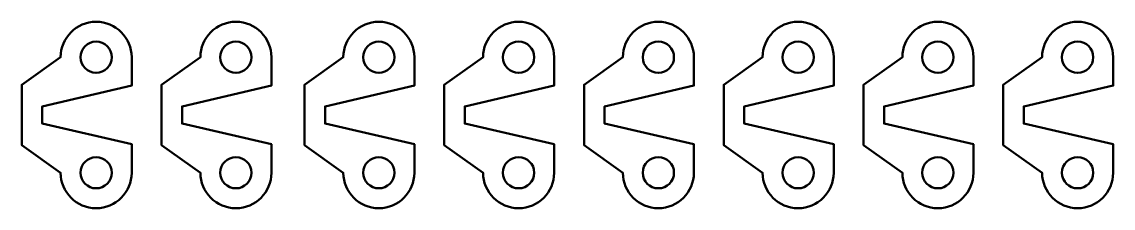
# Model space of a CAD drawing. Header units: inches. Extents: x 247 to 2765, y -1897 to -1110.
# Drawn here: x 1476.3 to 1553.1, y -1189.6 to -1176.5 of the extents above; entities that cross this region are included whole.
import ezdxf

# ---------------------------------------------------------------- set-up
doc = ezdxf.new("R2010")
doc.units = ezdxf.units.IN
doc.header["$MEASUREMENT"] = 0
doc.layers.add('Layer 1', color=7, linetype='Continuous')

msp = doc.modelspace()

# ---------------------------------------------------------------- linework, layer by layer
at = {"layer": 'Layer 1', "color": 18, "lineweight": 50, "true_color": 0x010101}
for points, knots in [([(1481.57, -1176.515), (1480.192, -1176.515), (1479.07, -1177.636), (1479.07, -1179.014), (1479.07, -1179.014), (1476.342, -1180.952), (1476.342, -1180.952), (1476.342, -1180.952), (1476.342, -1185.204), (1476.342, -1185.204), (1476.342, -1185.204), (1479.07, -1187.15), (1479.07, -1187.15), (1479.07, -1188.528), (1480.192, -1189.65), (1481.57, -1189.65), (1482.948, -1189.65), (1484.07, -1188.528), (1484.07, -1187.15), (1484.07, -1187.15), (1484.07, -1185.138), (1484.07, -1185.138), (1484.07, -1185.138), (1477.784, -1183.682), (1477.784, -1183.682), (1477.784, -1183.682), (1477.784, -1182.473), (1477.784, -1182.473), (1477.784, -1182.473), (1484.07, -1181.009), (1484.07, -1181.009), (1484.07, -1181.009), (1484.07, -1179.015), (1484.07, -1179.015), (1484.07, -1177.636), (1482.948, -1176.515), (1481.57, -1176.515)], [0, 0, 0, 0, 1, 1, 1, 2, 2, 2, 3, 3, 3, 4, 4, 4, 5, 5, 5, 6, 6, 6, 7, 7, 7, 8, 8, 8, 9, 9, 9, 10, 10, 10, 11, 11, 11, 12, 12, 12, 12]), ([(1491.401, -1176.515), (1490.023, -1176.515), (1488.901, -1177.636), (1488.901, -1179.014), (1488.901, -1179.014), (1486.173, -1180.952), (1486.173, -1180.952), (1486.173, -1180.952), (1486.173, -1185.204), (1486.173, -1185.204), (1486.173, -1185.204), (1488.901, -1187.15), (1488.901, -1187.15), (1488.901, -1188.528), (1490.023, -1189.65), (1491.401, -1189.65), (1492.78, -1189.65), (1493.902, -1188.528), (1493.902, -1187.15), (1493.902, -1187.15), (1493.902, -1185.138), (1493.902, -1185.138), (1493.902, -1185.138), (1487.615, -1183.682), (1487.615, -1183.682), (1487.615, -1183.682), (1487.615, -1182.473), (1487.615, -1182.473), (1487.615, -1182.473), (1493.902, -1181.009), (1493.902, -1181.009), (1493.902, -1181.009), (1493.902, -1179.015), (1493.902, -1179.015), (1493.902, -1177.636), (1492.78, -1176.515), (1491.401, -1176.515)], [0, 0, 0, 0, 1, 1, 1, 2, 2, 2, 3, 3, 3, 4, 4, 4, 5, 5, 5, 6, 6, 6, 7, 7, 7, 8, 8, 8, 9, 9, 9, 10, 10, 10, 11, 11, 11, 12, 12, 12, 12]), ([(1501.457, -1176.515), (1500.078, -1176.515), (1498.957, -1177.636), (1498.957, -1179.014), (1498.957, -1179.014), (1496.229, -1180.952), (1496.229, -1180.952), (1496.229, -1180.952), (1496.229, -1185.204), (1496.229, -1185.204), (1496.229, -1185.204), (1498.957, -1187.15), (1498.957, -1187.15), (1498.957, -1188.528), (1500.078, -1189.65), (1501.457, -1189.65), (1502.835, -1189.65), (1503.957, -1188.528), (1503.957, -1187.15), (1503.957, -1187.15), (1503.957, -1185.138), (1503.957, -1185.138), (1503.957, -1185.138), (1497.671, -1183.682), (1497.671, -1183.682), (1497.671, -1183.682), (1497.671, -1182.473), (1497.671, -1182.473), (1497.671, -1182.473), (1503.957, -1181.009), (1503.957, -1181.009), (1503.957, -1181.009), (1503.957, -1179.015), (1503.957, -1179.015), (1503.957, -1177.636), (1502.836, -1176.515), (1501.457, -1176.515)], [0, 0, 0, 0, 1, 1, 1, 2, 2, 2, 3, 3, 3, 4, 4, 4, 5, 5, 5, 6, 6, 6, 7, 7, 7, 8, 8, 8, 9, 9, 9, 10, 10, 10, 11, 11, 11, 12, 12, 12, 12]), ([(1511.288, -1176.515), (1509.91, -1176.515), (1508.788, -1177.636), (1508.788, -1179.014), (1508.788, -1179.014), (1506.06, -1180.952), (1506.06, -1180.952), (1506.06, -1180.952), (1506.06, -1185.204), (1506.06, -1185.204), (1506.06, -1185.204), (1508.788, -1187.15), (1508.788, -1187.15), (1508.788, -1188.528), (1509.91, -1189.65), (1511.288, -1189.65), (1512.667, -1189.65), (1513.788, -1188.528), (1513.788, -1187.15), (1513.788, -1187.15), (1513.788, -1185.138), (1513.788, -1185.138), (1513.788, -1185.138), (1507.502, -1183.682), (1507.502, -1183.682), (1507.502, -1183.682), (1507.502, -1182.473), (1507.502, -1182.473), (1507.502, -1182.473), (1513.788, -1181.009), (1513.788, -1181.009), (1513.788, -1181.009), (1513.788, -1179.015), (1513.788, -1179.015), (1513.788, -1177.636), (1512.667, -1176.515), (1511.288, -1176.515)], [0, 0, 0, 0, 1, 1, 1, 2, 2, 2, 3, 3, 3, 4, 4, 4, 5, 5, 5, 6, 6, 6, 7, 7, 7, 8, 8, 8, 9, 9, 9, 10, 10, 10, 11, 11, 11, 12, 12, 12, 12]), ([(1521.12, -1176.515), (1519.742, -1176.515), (1518.62, -1177.636), (1518.62, -1179.014), (1518.62, -1179.014), (1515.892, -1180.952), (1515.892, -1180.952), (1515.892, -1180.952), (1515.892, -1185.204), (1515.892, -1185.204), (1515.892, -1185.204), (1518.62, -1187.15), (1518.62, -1187.15), (1518.62, -1188.528), (1519.742, -1189.65), (1521.12, -1189.65), (1522.498, -1189.65), (1523.62, -1188.528), (1523.62, -1187.15), (1523.62, -1187.15), (1523.62, -1185.138), (1523.62, -1185.138), (1523.62, -1185.138), (1517.334, -1183.682), (1517.334, -1183.682), (1517.334, -1183.682), (1517.334, -1182.473), (1517.334, -1182.473), (1517.334, -1182.473), (1523.62, -1181.009), (1523.62, -1181.009), (1523.62, -1181.009), (1523.62, -1179.015), (1523.62, -1179.015), (1523.62, -1177.636), (1522.498, -1176.515), (1521.12, -1176.515)], [0, 0, 0, 0, 1, 1, 1, 2, 2, 2, 3, 3, 3, 4, 4, 4, 5, 5, 5, 6, 6, 6, 7, 7, 7, 8, 8, 8, 9, 9, 9, 10, 10, 10, 11, 11, 11, 12, 12, 12, 12]), ([(1530.951, -1176.515), (1529.573, -1176.515), (1528.451, -1177.636), (1528.451, -1179.014), (1528.451, -1179.014), (1525.723, -1180.952), (1525.723, -1180.952), (1525.723, -1180.952), (1525.723, -1185.204), (1525.723, -1185.204), (1525.723, -1185.204), (1528.451, -1187.15), (1528.451, -1187.15), (1528.451, -1188.528), (1529.573, -1189.65), (1530.951, -1189.65), (1532.33, -1189.65), (1533.452, -1188.528), (1533.452, -1187.15), (1533.452, -1187.15), (1533.452, -1185.138), (1533.452, -1185.138), (1533.452, -1185.138), (1527.165, -1183.682), (1527.165, -1183.682), (1527.165, -1183.682), (1527.165, -1182.473), (1527.165, -1182.473), (1527.165, -1182.473), (1533.452, -1181.009), (1533.452, -1181.009), (1533.452, -1181.009), (1533.452, -1179.015), (1533.452, -1179.015), (1533.452, -1177.636), (1532.33, -1176.515), (1530.951, -1176.515)], [0, 0, 0, 0, 1, 1, 1, 2, 2, 2, 3, 3, 3, 4, 4, 4, 5, 5, 5, 6, 6, 6, 7, 7, 7, 8, 8, 8, 9, 9, 9, 10, 10, 10, 11, 11, 11, 12, 12, 12, 12]), ([(1540.783, -1176.515), (1539.404, -1176.515), (1538.283, -1177.636), (1538.283, -1179.014), (1538.283, -1179.014), (1535.555, -1180.952), (1535.555, -1180.952), (1535.555, -1180.952), (1535.555, -1185.204), (1535.555, -1185.204), (1535.555, -1185.204), (1538.283, -1187.15), (1538.283, -1187.15), (1538.283, -1188.528), (1539.404, -1189.65), (1540.783, -1189.65), (1542.161, -1189.65), (1543.283, -1188.528), (1543.283, -1187.15), (1543.283, -1187.15), (1543.283, -1185.138), (1543.283, -1185.138), (1543.283, -1185.138), (1536.997, -1183.682), (1536.997, -1183.682), (1536.997, -1183.682), (1536.997, -1182.473), (1536.997, -1182.473), (1536.997, -1182.473), (1543.283, -1181.009), (1543.283, -1181.009), (1543.283, -1181.009), (1543.283, -1179.015), (1543.283, -1179.015), (1543.283, -1177.636), (1542.161, -1176.515), (1540.783, -1176.515)], [0, 0, 0, 0, 1, 1, 1, 2, 2, 2, 3, 3, 3, 4, 4, 4, 5, 5, 5, 6, 6, 6, 7, 7, 7, 8, 8, 8, 9, 9, 9, 10, 10, 10, 11, 11, 11, 12, 12, 12, 12]), ([(1550.614, -1176.515), (1549.236, -1176.515), (1548.114, -1177.636), (1548.114, -1179.014), (1548.114, -1179.014), (1545.386, -1180.952), (1545.386, -1180.952), (1545.386, -1180.952), (1545.386, -1185.204), (1545.386, -1185.204), (1545.386, -1185.204), (1548.114, -1187.15), (1548.114, -1187.15), (1548.114, -1188.528), (1549.236, -1189.65), (1550.614, -1189.65), (1551.992, -1189.65), (1553.114, -1188.528), (1553.114, -1187.15), (1553.114, -1187.15), (1553.114, -1185.138), (1553.114, -1185.138), (1553.114, -1185.138), (1546.828, -1183.682), (1546.828, -1183.682), (1546.828, -1183.682), (1546.828, -1182.473), (1546.828, -1182.473), (1546.828, -1182.473), (1553.114, -1181.009), (1553.114, -1181.009), (1553.114, -1181.009), (1553.114, -1179.015), (1553.114, -1179.015), (1553.114, -1177.636), (1551.992, -1176.515), (1550.614, -1176.515)], [0, 0, 0, 0, 1, 1, 1, 2, 2, 2, 3, 3, 3, 4, 4, 4, 5, 5, 5, 6, 6, 6, 7, 7, 7, 8, 8, 8, 9, 9, 9, 10, 10, 10, 11, 11, 11, 12, 12, 12, 12]), ([(1481.57, -1177.915), (1482.178, -1177.915), (1482.67, -1178.407), (1482.67, -1179.014), (1482.67, -1179.622), (1482.178, -1180.114), (1481.57, -1180.114), (1480.962, -1180.114), (1480.47, -1179.622), (1480.47, -1179.014), (1480.47, -1178.407), (1480.963, -1177.915), (1481.57, -1177.915)], [0, 0, 0, 0, 1, 1, 1, 2, 2, 2, 3, 3, 3, 4, 4, 4, 4]), ([(1491.401, -1177.915), (1492.009, -1177.915), (1492.501, -1178.407), (1492.501, -1179.014), (1492.501, -1179.622), (1492.009, -1180.114), (1491.401, -1180.114), (1490.794, -1180.114), (1490.301, -1179.622), (1490.301, -1179.014), (1490.301, -1178.407), (1490.794, -1177.915), (1491.401, -1177.915)], [0, 0, 0, 0, 1, 1, 1, 2, 2, 2, 3, 3, 3, 4, 4, 4, 4]), ([(1501.457, -1177.915), (1502.065, -1177.915), (1502.557, -1178.407), (1502.557, -1179.014), (1502.557, -1179.622), (1502.065, -1180.114), (1501.457, -1180.114), (1500.849, -1180.114), (1500.357, -1179.622), (1500.357, -1179.014), (1500.357, -1178.407), (1500.85, -1177.915), (1501.457, -1177.915)], [0, 0, 0, 0, 1, 1, 1, 2, 2, 2, 3, 3, 3, 4, 4, 4, 4]), ([(1511.288, -1177.915), (1511.896, -1177.915), (1512.389, -1178.407), (1512.389, -1179.014), (1512.389, -1179.622), (1511.896, -1180.114), (1511.288, -1180.114), (1510.681, -1180.114), (1510.188, -1179.622), (1510.188, -1179.014), (1510.188, -1178.407), (1510.681, -1177.915), (1511.288, -1177.915)], [0, 0, 0, 0, 1, 1, 1, 2, 2, 2, 3, 3, 3, 4, 4, 4, 4]), ([(1521.12, -1177.915), (1521.728, -1177.915), (1522.22, -1178.407), (1522.22, -1179.014), (1522.22, -1179.622), (1521.728, -1180.114), (1521.12, -1180.114), (1520.513, -1180.114), (1520.02, -1179.622), (1520.02, -1179.014), (1520.02, -1178.407), (1520.513, -1177.915), (1521.12, -1177.915)], [0, 0, 0, 0, 1, 1, 1, 2, 2, 2, 3, 3, 3, 4, 4, 4, 4]), ([(1530.951, -1177.915), (1531.559, -1177.915), (1532.052, -1178.407), (1532.052, -1179.014), (1532.052, -1179.622), (1531.559, -1180.114), (1530.951, -1180.114), (1530.344, -1180.114), (1529.851, -1179.622), (1529.851, -1179.014), (1529.851, -1178.407), (1530.344, -1177.915), (1530.951, -1177.915)], [0, 0, 0, 0, 1, 1, 1, 2, 2, 2, 3, 3, 3, 4, 4, 4, 4]), ([(1540.783, -1177.915), (1541.39, -1177.915), (1541.883, -1178.407), (1541.883, -1179.014), (1541.883, -1179.622), (1541.39, -1180.114), (1540.783, -1180.114), (1540.175, -1180.114), (1539.683, -1179.622), (1539.683, -1179.014), (1539.683, -1178.407), (1540.175, -1177.915), (1540.783, -1177.915)], [0, 0, 0, 0, 1, 1, 1, 2, 2, 2, 3, 3, 3, 4, 4, 4, 4]), ([(1550.614, -1177.915), (1551.222, -1177.915), (1551.714, -1178.407), (1551.714, -1179.014), (1551.714, -1179.622), (1551.222, -1180.114), (1550.614, -1180.114), (1550.006, -1180.114), (1549.514, -1179.622), (1549.514, -1179.014), (1549.514, -1178.407), (1550.006, -1177.915), (1550.614, -1177.915)], [0, 0, 0, 0, 1, 1, 1, 2, 2, 2, 3, 3, 3, 4, 4, 4, 4]), ([(1481.57, -1186.049), (1482.178, -1186.049), (1482.67, -1186.542), (1482.67, -1187.15), (1482.67, -1187.757), (1482.178, -1188.249), (1481.57, -1188.249), (1480.962, -1188.249), (1480.47, -1187.757), (1480.47, -1187.15), (1480.47, -1186.542), (1480.963, -1186.049), (1481.57, -1186.049)], [0, 0, 0, 0, 1, 1, 1, 2, 2, 2, 3, 3, 3, 4, 4, 4, 4]), ([(1491.401, -1186.049), (1492.009, -1186.049), (1492.501, -1186.542), (1492.501, -1187.15), (1492.501, -1187.757), (1492.009, -1188.249), (1491.401, -1188.249), (1490.794, -1188.249), (1490.301, -1187.757), (1490.301, -1187.15), (1490.301, -1186.542), (1490.794, -1186.049), (1491.401, -1186.049)], [0, 0, 0, 0, 1, 1, 1, 2, 2, 2, 3, 3, 3, 4, 4, 4, 4]), ([(1501.457, -1186.049), (1502.065, -1186.049), (1502.557, -1186.542), (1502.557, -1187.15), (1502.557, -1187.757), (1502.065, -1188.249), (1501.457, -1188.249), (1500.85, -1188.249), (1500.357, -1187.757), (1500.357, -1187.15), (1500.357, -1186.542), (1500.85, -1186.049), (1501.457, -1186.049)], [0, 0, 0, 0, 1, 1, 1, 2, 2, 2, 3, 3, 3, 4, 4, 4, 4]), ([(1511.288, -1186.049), (1511.896, -1186.049), (1512.388, -1186.542), (1512.388, -1187.15), (1512.388, -1187.757), (1511.896, -1188.249), (1511.288, -1188.249), (1510.681, -1188.249), (1510.188, -1187.757), (1510.188, -1187.15), (1510.188, -1186.542), (1510.681, -1186.049), (1511.288, -1186.049)], [0, 0, 0, 0, 1, 1, 1, 2, 2, 2, 3, 3, 3, 4, 4, 4, 4]), ([(1521.12, -1186.049), (1521.727, -1186.049), (1522.22, -1186.542), (1522.22, -1187.15), (1522.22, -1187.757), (1521.727, -1188.249), (1521.12, -1188.249), (1520.513, -1188.249), (1520.02, -1187.757), (1520.02, -1187.15), (1520.02, -1186.542), (1520.513, -1186.049), (1521.12, -1186.049)], [0, 0, 0, 0, 1, 1, 1, 2, 2, 2, 3, 3, 3, 4, 4, 4, 4]), ([(1530.951, -1186.049), (1531.559, -1186.049), (1532.052, -1186.542), (1532.052, -1187.15), (1532.052, -1187.757), (1531.559, -1188.249), (1530.951, -1188.249), (1530.344, -1188.249), (1529.851, -1187.757), (1529.851, -1187.15), (1529.851, -1186.542), (1530.344, -1186.049), (1530.951, -1186.049)], [0, 0, 0, 0, 1, 1, 1, 2, 2, 2, 3, 3, 3, 4, 4, 4, 4]), ([(1540.783, -1186.049), (1541.39, -1186.049), (1541.883, -1186.542), (1541.883, -1187.15), (1541.883, -1187.757), (1541.39, -1188.249), (1540.783, -1188.249), (1540.175, -1188.249), (1539.683, -1187.757), (1539.683, -1187.15), (1539.683, -1186.542), (1540.175, -1186.049), (1540.783, -1186.049)], [0, 0, 0, 0, 1, 1, 1, 2, 2, 2, 3, 3, 3, 4, 4, 4, 4]), ([(1550.614, -1186.049), (1551.222, -1186.049), (1551.714, -1186.542), (1551.714, -1187.15), (1551.714, -1187.757), (1551.222, -1188.249), (1550.614, -1188.249), (1550.007, -1188.249), (1549.514, -1187.757), (1549.514, -1187.15), (1549.514, -1186.542), (1550.007, -1186.049), (1550.614, -1186.049)], [0, 0, 0, 0, 1, 1, 1, 2, 2, 2, 3, 3, 3, 4, 4, 4, 4])]:
    msp.add_open_spline(points, degree=3, knots=knots, dxfattribs=at)

doc.saveas('drawing.dxf')
